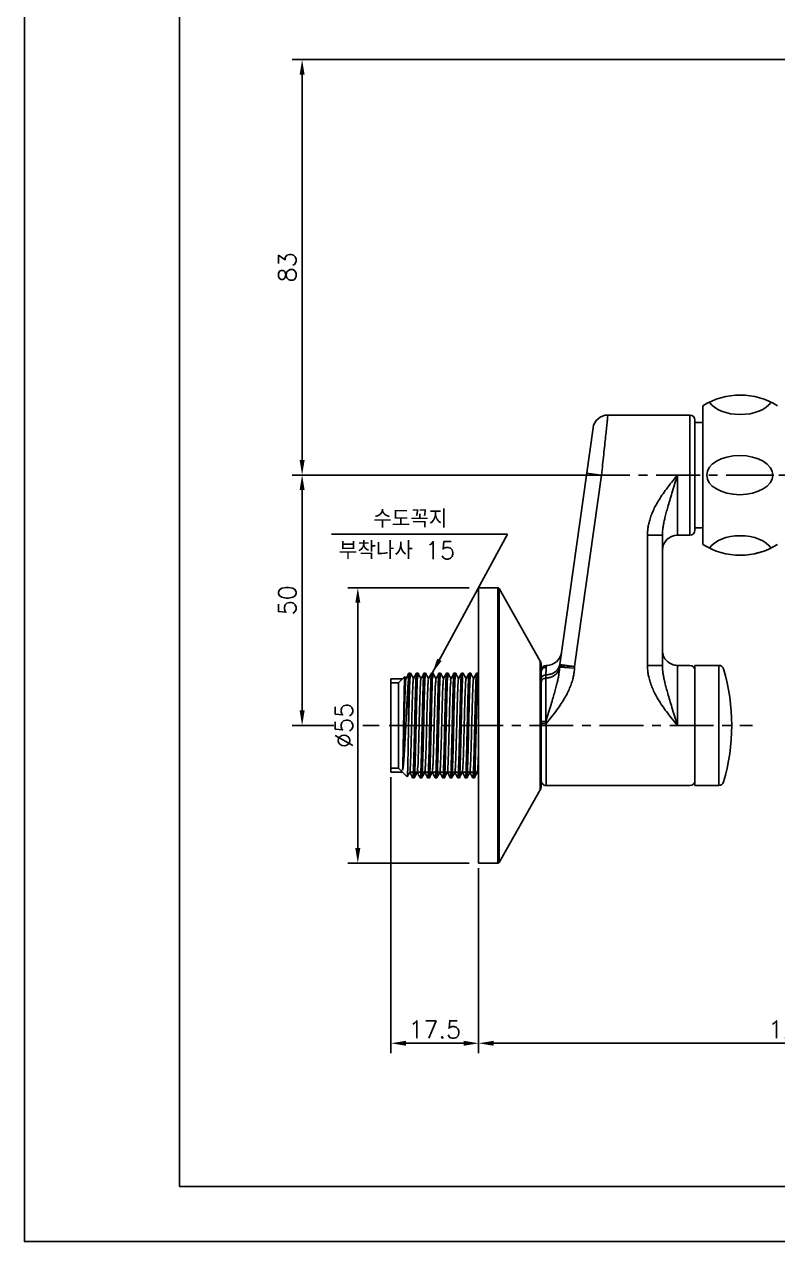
# Model space of a CAD drawing. Extents: x 12910 to 13504, y 636 to 1056.
# Drawn here: x 12910 to 13060.4, y 635.7 to 878.8 of the extents above; entities that cross this region are included whole.
import ezdxf

# ---------------------------------------------------------------- set-up
doc = ezdxf.new("R2010")
doc.units = 0
doc.header["$LTSCALE"] = 7
doc.header["$MEASUREMENT"] = 0
doc.linetypes.add('CENTER', pattern=[2, 1.25, -0.25, 0.25, -0.25])
doc.layers.get('0').update_dxf_attribs({"color": 2, "linetype": 'CONTINUOUS'})
doc.layers.add('CL', color=1, linetype='CENTER')
doc.layers.add('D', color=2, linetype='CONTINUOUS')
doc.styles.add('GHS', font='ROMANS', dxfattribs={"bigfont": 'GHS'})
doc.dimstyles.new('STANDARD$7', dxfattribs={"dimtxt": 3.5, "dimasz": 3, "dimexe": 1, "dimexo": 0.0625, "dimgap": 1, "dimtad": 1, "dimdec": 4, "dimzin": 0, "dimdsep": 46, "dimtxsty": 'GHS', "dimcen": 1, "dimclrt": 2, "dimadec": 0, "dimazin": 0, "dimtfac": 1, "dimtdec": 4, "dimtofl": 0, "dimtmove": 0, "dimatfit": 3, "dimfxl": 0, "dimtolj": 1, "dimtzin": 0, "dimarcsym": 0})

msp = doc.modelspace()

# ---------------------------------------------------------------- linework, layer by layer
at = {"color": 4}
for p, q in [((12941.04481433604, 646.7180274684324), (12941.04481433604, 1021.718027468432)), ((13490.04481433604, 646.7180274684324), (12941.04481433604, 646.7180274684324))]:
    msp.add_line(p, q, dxfattribs=at)
at = {"color": 7, "linetype": 'Continuous'}
for p, q in [((13045.50688500702, 788.8152214090729), (13045.50688500702, 802.6595653747729)), ((13045.50689342983, 799.3152282164729), (13045.50689342982, 802.6595746628229)), ((13042.93489342982, 800.8152214091228), (13026.54275341453, 800.8152214091228)), ((13042.93489342982, 776.8152214091228), (13042.93489342982, 800.8152214091228)), ((13023.57194942502, 798.2327406271229), (13016.93704748843, 751.0229602761228)), ((13045.50688500702, 799.3152282164729), (13043.93488427462, 799.3152282164729)), ((13043.93489342982, 799.8152214091228), (13043.93489342982, 777.8152214091228)), ((13045.50689342982, 799.3152214091228), (13043.93489342982, 799.3152214091228)), ((13025.27788613093, 788.8152214091228), (13019.90803906372, 750.6067741737229)), ((13022.30708192472, 789.2327407120229), (13025.27788613093, 788.8152214091228)), ((13040.43489342982, 776.8152214091228), (13040.43489342982, 788.8152214091228)), ((13045.50689342982, 774.9708681553229), (13045.50689342983, 788.8152214090728)), ((13045.50688500702, 778.3152153991731), (13043.93488427462, 778.315215399173)), ((13045.50689342982, 778.3152214091228), (13043.93489342982, 778.3152214091228)), ((13045.50688500702, 774.9708654235728), (13045.50688500702, 778.315215399173)), ((13034.43489342982, 750.8152214091228), (13034.43489342982, 776.8152214091228)), ((13037.43489342982, 776.8152214091228), (13034.43489342982, 776.8152214091228)), ((13037.43489342982, 750.815221476023), (13037.43489342982, 776.8152213238229)), ((13042.93489342982, 776.8152214091228), (13040.43489342982, 776.8152214091228)), ((13000.73489342982, 766.3152214091228), (13000.73489342982, 711.3152214091228)), ((13004.56004794322, 766.3152214091228), (13000.73489342982, 766.3152214091228)), ((13004.56004794322, 711.3152214091228), (13004.56004794322, 766.3152214091228)), ((13004.82107424432, 711.4673523112228), (13004.82107424432, 766.1630905070228)), ((13013.04002493542, 751.6545668987228), (13004.82107424432, 766.1630905070228)), ((13013.04002493542, 751.6545668987228), (13013.04002493542, 725.9758759195229)), ((13013.23489342982, 750.915221409123), (13013.23489342982, 726.7152214091229)), ((13014.23489338253, 750.815221408923), (13014.23489377702, 750.4446855498229)), ((13014.23489342982, 750.8152214091228), (13014.29998272702, 750.8152214091228)), ((13016.89970742272, 750.4318166643229), (13019.89156595462, 750.258192387023)), ((13016.90968564953, 750.710320255623), (13019.90785185052, 750.605442082323)), ((13016.93704764432, 751.0229613851229), (13019.90785185052, 750.605442082323)), ((13037.43489342982, 750.8152214091228), (13034.43489342982, 750.8152214091228)), ((13042.93489342982, 750.8152214091228), (13040.43489342982, 750.8152214091228)), ((13040.43489342982, 738.8152214091228), (13040.43489342982, 750.8152214091228)), ((13048.69389924082, 750.8152214091228), (13043.93489342982, 750.8152214091228)), ((13043.93489342982, 750.8152214091228), (13043.93489342982, 726.8152214091228)), ((13048.69389924082, 726.8152214091228), (13048.69389924082, 750.8152214091228)), ((12983.23489266683, 729.4997214091229), (12983.23489266683, 748.130721409123)), ((13014.15313285062, 748.2552918000229), (13014.15314428512, 739.616452222723)), ((13013.23489342982, 739.215986556123), (13014.23491343152, 739.216011024723)), ((13014.23491343162, 739.2160120231229), (13014.23489342982, 726.8152214091228)), ((13013.04002493542, 725.9758759195229), (13004.82107424432, 711.4673523112228)), ((13042.93489342982, 726.8152214091228), (13014.23489342982, 726.8152214091228)), ((13048.69389924082, 726.8152214091228), (13043.93489342982, 726.8152214091228)), ((13004.56004794322, 711.3152214091228), (13000.73489342982, 711.3152214091228))]:
    msp.add_line(p, q, dxfattribs=at)
at = {"color": 2, "linetype": 'Continuous'}
msp.add_line((13055.72728779372, 773.0921436349729), (13057.48454477842, 773.5629993478728), dxfattribs=at)
at = {"linetype": 'Continuous'}
for p, q in [((12987.12999451702, 749.2927214091228), (12986.83979234252, 749.2927214091228)), ((12988.62999451702, 749.2927214091228), (12988.33979234252, 749.2927214091228)), ((12990.12999451702, 749.2927214091228), (12989.83979234252, 749.2927214091228)), ((12991.62999451702, 749.2927214091228), (12991.33979234252, 749.2927214091228)), ((12993.12999451702, 749.2927214091228), (12992.83979234252, 749.2927214091228)), ((12994.62999451702, 749.2927214091228), (12994.33979234252, 749.2927214091228)), ((12996.12999451702, 749.2927214091228), (12995.83979234252, 749.2927214091228)), ((12997.62999451702, 749.2927214091228), (12997.33979234252, 749.2927214091228)), ((12997.64043716622, 749.2826993485228), (12997.62999451702, 749.2927214091228)), ((12998.82934969283, 749.2826993476228), (12998.83979234252, 749.2927214091228)), ((12999.12999451702, 749.2927214091228), (12998.83979234252, 749.2927214091228)), ((13000.62999451702, 749.2927214091228), (13000.33979234252, 749.2927214091228)), ((12983.23489342982, 748.130721409123), (12985.55039342982, 748.130721409123)), ((12983.23489342982, 747.3152214091228), (12984.73489342982, 747.3152214091228)), ((12984.73489342982, 747.3152214091228), (12986.00055444022, 748.5808824196229)), ((12984.73489342982, 747.3152214091228), (12984.73489342982, 730.3152214091228)), ((12986.71239342982, 747.835903562323), (12986.71239342982, 736.9554498030229)), ((12983.23489342982, 730.3152214091228), (12984.73489342982, 730.3152214091228)), ((12983.23489342982, 729.4997214091229), (12985.55039342982, 729.4997214091229)), ((12984.73489342982, 730.3152214091228), (12986.49379148612, 728.5563233528228)), ((12986.99076389962, 729.4997214091229), (13000.73489342982, 729.4997214091229)), ((12986.50080045502, 728.559542410223), (12986.49379148612, 728.5563233528228)), ((12987.87999451702, 728.3377214091229), (12987.58979234252, 728.3377214091229)), ((12989.07934969283, 728.3477434705228), (12989.08975427922, 728.3377215423229)), ((12989.37999451702, 728.3377214091229), (12989.08979234252, 728.3377214091229)), ((12990.87999451702, 728.3377214091229), (12990.58979234252, 728.3377214091229)), ((12992.37999451702, 728.3377214091229), (12992.08979234252, 728.3377214091229)), ((12992.39043716622, 728.3477434697229), (12992.37999606232, 728.337721409323)), ((12993.57934969283, 728.3477434705228), (12993.58979388782, 728.337721409323)), ((12993.87999451702, 728.3377214091229), (12993.58979234252, 728.3377214091229)), ((12995.37999451702, 728.3377214091229), (12995.08979234252, 728.3377214091229)), ((12996.87999451702, 728.3377214091229), (12996.58979234252, 728.3377214091229)), ((12998.37999451702, 728.3377214091229), (12998.08979234252, 728.3377214091229)), ((12999.87999451702, 728.3377214091229), (12999.58979234252, 728.3377214091229))]:
    msp.add_line(p, q, dxfattribs=at)
at = {"color": 40, "linetype": 'Continuous'}
msp.add_line((13016.93704748843, 751.0229602761228), (13016.90785169462, 750.8152214091228), dxfattribs=at)
msp.add_lwpolyline([(13504.04481433606, 1055.718027468449), (12910.04481433604, 1055.718027468449), (12910.04481433604, 635.7180274684324), (13504.04481433606, 635.7180274684324)], close=True)
at = {"color": 7, "linetype": 'Continuous'}
for centre, radius, start, end in [((13052.97088791052, 790.8152214090728), 14, 57.78194799181158, 122.218052008188), ((13052.97089342982, 790.8152214091228), 14, 57.78194799181158, 122.218052008188), ((13026.54275363103, 797.815221322523), 3, 90.00000018160408, 172.0000000000027), ((13042.93489342982, 799.8152214091228), 1, 7.016477563892661e-15, 90), ((13040.43489342982, 773.8152214091228), 3, 90, 180), ((13042.93489342982, 777.8152214091228), 1, 270, 7.016477563892661e-15), ((13052.97088791052, 786.8152214090728), 14, 237.7819479918116, 302.218052008188), ((13004.56004794322, 766.0152214091229), 0.3, 29.53117103180944, 90), ((13040.43489342982, 753.8152214091228), 3, 179.9999999999992, 270), ((13011.73489342982, 750.915221409123), 1.5, 7.016477563892661e-15, 29.53117103350694), ((13014.29999146972, 753.8152213277231), 2.9999999837, 270.0000000004169, 351.9699359870017), ((13014.23489342982, 749.8152214091228), 1, 90, 180), ((13019.90785169462, 750.6054409733229), 3, 172.0000000000027, 177.9964934452007), ((13042.93489342982, 749.8152214091228), 1, 5.999734904898882, 90), ((13048.69389924082, 749.8152214091228), 1, 16.38266985409605, 90), ((13011.27732537312, 738.8152214091228), 40, 343.6173301459032, 16.38266985409605), ((13014.23489342982, 727.8152214091228), 1, 179.9999999999992, 270), ((13042.93489342982, 727.8152214091228), 1, 270, 354.0002650951002), ((13048.69389924082, 727.8152214091228), 1, 270, 343.6173301459032), ((13011.73489342982, 726.7152214091229), 1.5, 330.4688289664923, 7.016477563892661e-15), ((13004.56004794322, 711.615221409123), 0.3, 270, 330.468828969888)]:
    msp.add_arc(centre, radius, start, end, dxfattribs=at)
for points in [[(13025.27788613093, 788.8152214091228), (13025.49826675192, 790.905984252523), (13025.71171919772, 792.9311058793228), (13025.91184629332, 794.829711074123), (13026.09244500892, 796.5430863892229), (13026.24809731102, 798.019777385623), (13026.37416381962, 799.215787298823), (13026.46691596962, 800.0957384479229), (13026.52365700513, 800.634048216923), (13026.54275362142, 800.8152214091228)], [(13034.43489342982, 776.8152214091228), (13034.46720017952, 777.602182716123), (13034.57139598003, 778.4497652849229), (13034.75957461422, 779.361071752423), (13035.04452913172, 780.336454271323), (13035.43826229342, 781.373278980223), (13035.94948736982, 782.4648255875229), (13036.58186590572, 783.6024449266229), (13037.34038410033, 784.7889244095229), (13038.23460824212, 786.040573369723), (13039.26809814662, 787.3747649755228), (13040.43489153782, 788.8152214091228)], [(13037.43489342982, 776.8152214091228), (13037.45109218113, 777.3604916639229), (13037.50324014772, 777.970170431923), (13037.59738865372, 778.6569318512229), (13037.73993002172, 779.4340365493231), (13037.93685504913, 780.316056418123), (13038.19248323942, 781.3171561813228), (13038.50864979062, 782.4508185817231), (13038.88785655732, 783.740135242323), (13039.33484846492, 785.2187734579229), (13039.85148117782, 786.9097344574229), (13040.43489342982, 788.815219201523)], [(13013.23489342982, 749.475563027223), (13013.24042099312, 749.5768499709229)], [(13013.24042099312, 749.5768499709229), (13013.28383394263, 749.7750309119228), (13013.42587130172, 750.045194677823), (13013.64710295962, 750.2595992962229), (13013.92587344392, 750.3972560577229), (13014.23489342982, 750.444689078623)], [(13013.24291657143, 748.1758673760228), (13013.30471325782, 748.380363133123), (13013.50442568752, 748.647073159123), (13013.80614239383, 748.8332512885229), (13014.16773092842, 748.9128993666229)], [(13016.89970826802, 750.4318149042228), (13016.76523803752, 749.887046260423), (13016.47253056092, 749.382077349323), (13016.03779480412, 748.944857414823), (13015.48510554362, 748.5995984094229), (13014.84507006633, 748.365420371123), (13014.15313285062, 748.2552917550229)], [(13014.16773092842, 748.9128993666229), (13014.15981094882, 748.6999818669228), (13014.15485013663, 748.4807360817231), (13014.15313279553, 748.2552896798229)], [(13016.89970826802, 750.4318149042228), (13016.85793361022, 749.836824236023), (13016.77715995172, 749.1800061886229), (13016.65198138292, 748.444817066523), (13016.47633056072, 747.6141479190228), (13016.24437039082, 746.6695770736228), (13015.95257837092, 745.595651345423), (13015.60184368852, 744.3843349712229), (13015.18732251392, 743.002415135423), (13014.70327789852, 741.413956557823), (13014.15313612982, 739.6165076765228)], [(13016.84805328672, 750.6454824859229), (13016.77791365682, 750.463212512223), (13016.46941602362, 749.955379787323), (13016.02794334503, 749.5264394006231), (13015.47694778773, 749.199177766623), (13014.84569965623, 748.9909798619228), (13014.16773131812, 748.9129056721231)], [(13014.23489412463, 750.444671898023), (13014.20749072092, 749.8199278745228), (13014.16773274213, 748.912890594323)], [(13014.27089215542, 750.6495893186229), (13014.28361891122, 750.722028743523), (13014.29999146572, 750.8152213825229), (13014.28357949902, 750.721806146423), (13014.23489377702, 750.4446855498229)], [(13019.89156595462, 750.258192387023), (13019.80650664612, 749.4105936483229), (13019.64104522822, 748.513202236923), (13019.38394030732, 747.558871994823), (13019.02255321863, 746.5440164491229), (13018.54485234212, 745.4686872488228), (13017.94386238782, 744.339774955123), (13017.22172864223, 743.169937096123), (13016.36717012652, 741.940458774523), (13015.36906594422, 740.627473852323), (13014.23491343162, 739.2160120231229)], [(13014.27089215542, 750.6495893186229), (13014.28361891122, 750.722028743523), (13014.29999146572, 750.8152213825229), (13014.28357949902, 750.721806146423)], [(13014.29999146872, 750.8152213999228), (13014.28357949902, 750.721806146423)], [(13016.90121456422, 750.8324230126229), (13016.84805328672, 750.6454824859229)], [(13016.90968412732, 750.7103203087229), (13016.90464313613, 750.5693217251228), (13016.89970909163, 750.4318165674231)], [(13016.93704805532, 751.022960196523), (13016.90121456422, 750.8324230126229)], [(13019.90803906372, 750.6067741737229), (13019.90049700472, 750.4272955017229), (13019.89156595462, 750.258192387023)], [(13040.43489151012, 738.8152214091228), (13039.26656610503, 740.257599669023), (13038.23166180102, 741.5938118477229), (13037.33682506302, 742.8467656055229), (13036.57844815352, 744.0337116974229), (13035.94658699402, 745.171281174923), (13035.43601547882, 746.262469590723), (13035.04296726882, 747.2986501502228), (13034.75865201852, 748.273086466123), (13034.57097842212, 749.1832274269229), (13034.46709708383, 750.029530508323), (13034.43489342982, 750.8152214091228)], [(13040.43489342982, 738.815223648623), (13039.85071007653, 740.7232245122229), (13039.33337441442, 742.416506635323), (13038.88607824832, 743.8962512889229), (13038.50694050933, 745.1855669332231), (13038.19103127202, 746.3186993392228), (13037.93572820912, 747.3190766079229), (13037.73914393562, 748.2002594274229), (13037.59692226033, 748.9764141776229), (13037.50302757402, 749.6621789247229), (13037.45103871732, 750.2708776408231), (13037.43489342982, 750.8152214091228)], [(13013.23489342982, 748.070365021423), (13013.24291657143, 748.1758673760228)], [(13013.23489342982, 747.471908784923), (13013.30337663252, 747.7577809661229), (13013.35546567192, 747.8462568158229)], [(13013.35546567192, 747.8462568158229), (13013.49944721832, 748.0044990067229), (13013.79625005463, 748.1782696264229), (13014.15313285062, 748.2552918000229)], [(13013.23489342962, 739.5499210577229), (13013.30337000582, 739.5742022490228), (13013.49943939493, 739.5951573925229), (13013.79624906232, 739.6099145827229), (13014.15314428512, 739.616452222723)], [(13014.15314745323, 739.6164496461229), (13014.19400136443, 739.416618885123), (13014.23493843162, 739.2160110235229)]]:
    msp.add_spline(points, degree=3, dxfattribs=at)
at = {"linetype": 'Continuous'}
for points in [[(12986.22315016343, 748.1194534891229), (12986.38621635462, 748.432334106923), (12986.63610382562, 748.9118455741229), (12986.82934969363, 749.2826993472229)], [(12986.71239342982, 747.835903562323), (12986.75407713402, 748.6246080355229), (12986.79586839722, 749.1158807608231), (12986.82773209132, 749.283492326623)], [(12986.71239342982, 736.9554498030229), (12986.75638109953, 738.8760754701229), (12986.80041642142, 740.796694638623), (12986.84445187582, 742.650093405523), (12986.88848709502, 744.3733762194229), (12986.93252282722, 745.908103918423), (12986.97655858222, 747.2021861832229), (12987.02059761662, 748.2117804061229), (12987.06463714762, 748.9025280934229), (12987.10867376023, 749.2509651632229), (12987.12601517442, 749.2505484073229)], [(12986.82773209132, 749.283492326623), (12986.83764897072, 749.2922991325229), (12986.83911526662, 749.291635509423)], [(12987.12601517442, 749.2505484073229), (12987.13507301432, 749.2493908805229)], [(12987.14043716532, 749.282699348023), (12987.15424478763, 749.2562005874229)], [(12987.15424478763, 749.2562005874229), (12987.32748054383, 748.9237482144231), (12987.57736672322, 748.444237981123), (12987.65800413452, 748.2895127900229)], [(12987.72315016343, 748.1194534891229), (12987.88621635482, 748.4323341072229), (12988.13610382582, 748.9118455744228), (12988.32934969363, 749.2826993472229)], [(12987.96479234252, 738.8152214091228), (12988.00872409623, 740.7324368177228), (12988.05268913013, 742.586273994923), (12988.09659368313, 744.3103170640229), (12988.14062883373, 745.853276554323), (12988.18466847603, 747.157575744423), (12988.22951267522, 748.1945774626229), (12988.27444181103, 748.902609224323), (12988.31868430922, 749.2517936953229), (12988.32795071823, 749.251757546723)], [(12988.62753456593, 749.250784444323), (12988.60855024892, 749.250480299623), (12988.56451627783, 748.901092603923), (12988.52070140742, 748.213794595323), (12988.47668263642, 747.205448306323), (12988.43285647872, 745.918874711623), (12988.38893093173, 744.3898789504228), (12988.34418374862, 742.639139953123), (12988.29927343732, 740.7474139937231), (12988.25499451702, 738.8152214091228)], [(12988.32795071823, 749.251757546723), (12988.33546984882, 749.251191391023)], [(12988.63637808612, 749.249975229423), (12988.62753456593, 749.250784444323)], [(12988.64043716532, 749.282699348023), (12988.65424478803, 749.256200586623)], [(12988.65424478803, 749.256200586623), (12988.82748054483, 748.923748212623), (12989.07736672422, 748.4442379793229), (12989.15800413522, 748.2895127886229)], [(12989.22315016343, 748.1194534891229), (12989.38621635572, 748.432334108923), (12989.63610382672, 748.9118455761229), (12989.82934969372, 749.2826993472229)], [(12989.46479234252, 738.8152214091228), (12989.50907126282, 740.7474139937231), (12989.55398157412, 742.639139953123), (12989.59872875722, 744.3898789504228), (12989.64265430422, 745.918874711623), (12989.68648046192, 747.205448306323), (12989.73049923292, 748.213794595323), (12989.77431410332, 748.901092603923), (12989.81834807442, 749.250480299623), (12989.82939174922, 749.2510168246229)], [(12990.13017531012, 749.2500619259229), (12990.10795669862, 749.2481112605228), (12990.06348161162, 748.888698817223), (12990.01903107442, 748.1811642204229), (12989.97511226342, 747.163986973223), (12989.93124375352, 745.8666852344229), (12989.88712057442, 744.322445879523), (12989.84312643302, 742.5958999244228), (12989.79903898762, 740.7373000018229), (12989.75499451702, 738.8152214091228)], [(12989.82939174922, 749.2510168246229), (12989.83733239143, 749.250784444323)], [(12990.13857544793, 749.249843846223), (12990.13017531012, 749.2500619259229)], [(12990.14043716532, 749.282699348023), (12990.15424478892, 749.256200585023)], [(12990.15424478892, 749.256200585023), (12990.32748054672, 748.9237482089229), (12990.57736672613, 748.4442379756229), (12990.65800413673, 748.2895127858228)], [(12990.72315016343, 748.1194534891229), (12990.88621635763, 748.4323341126228), (12991.13610382862, 748.911845579823), (12991.32934969372, 749.2826993472229)], [(12990.96479234252, 738.8152214091228), (12991.00883681312, 740.7373000018229), (12991.05292425852, 742.5958999244228), (12991.09691839992, 744.322445879523), (12991.14104157903, 745.8666852344229), (12991.18491008892, 747.163986973223), (12991.22882889982, 748.1811642204229), (12991.27327943702, 748.888698817223), (12991.31775452413, 749.2481112605228), (12991.33150712662, 749.2497683871229)], [(12991.63204679022, 749.2507188013228), (12991.60775187722, 749.247278788723), (12991.56397736272, 748.8946608155229), (12991.51959624242, 748.192256321923), (12991.47507155362, 747.162907330523), (12991.43111146882, 745.8623900500229), (12991.38692425612, 744.315114218123), (12991.34262376133, 742.575316580323), (12991.29879125702, 740.7266110679229), (12991.25499451702, 738.8152214091228)], [(12991.33150712662, 749.2497683871229), (12991.33997313553, 749.2500619259229)], [(12991.64007526452, 749.2508738271231), (12991.63204679022, 749.2507188013228)], [(12991.64043716532, 749.282699348023), (12991.65424478892, 749.256200585023)], [(12991.65424478892, 749.256200585023), (12991.82748054672, 748.9237482089229), (12992.07736672613, 748.4442379756229), (12992.15800413673, 748.2895127858228)], [(12992.22315016343, 748.1194534891229), (12992.38621635772, 748.4323341128229), (12992.63610382872, 748.911845580023), (12992.82934969363, 749.2826993472229)], [(12992.46479234252, 738.8152214091228), (12992.50858908252, 740.7266110679229), (12992.55242158682, 742.575316580323), (12992.59672208163, 744.315114218123), (12992.64090929422, 745.8623900500229), (12992.68486937903, 747.162907330523), (12992.72939406792, 748.192256321923), (12992.77377518823, 748.8946608155229), (12992.81754970272, 749.247278788723), (12992.83306594903, 749.2500044456228)], [(12993.13379771442, 749.2510460627229), (12993.10744219112, 749.2460055247229), (12993.06338272033, 748.8875043343228), (12993.01954657863, 748.1912837152229), (12992.97549957333, 747.1742464436229), (12992.93164804112, 745.8797987217229), (12992.88790734743, 744.3517911210229), (12992.84371736202, 742.6200757809229), (12992.79915801892, 740.7424351582229), (12992.75499451702, 738.8152214091228)], [(12992.83306594903, 749.2500044456228), (12992.84184461562, 749.2507188013228)], [(12993.14143695522, 749.2515215057228), (12993.13379771442, 749.2510460627229)], [(12993.14043716532, 749.282699348023), (12993.15424478772, 749.2562005873228)], [(12993.15424478772, 749.2562005873228), (12993.32748054403, 748.923748214123), (12993.57736672342, 748.4442379808229), (12993.65800413462, 748.289512789823)], [(12993.72315016343, 748.1194534891229), (12993.88621635502, 748.4323341076229), (12994.13610382602, 748.911845574723), (12994.32934969372, 749.2826993472229)], [(12993.96479234252, 738.8152214091228), (12994.00895584443, 740.7424351582229), (12994.05351518752, 742.6200757809229), (12994.09770517292, 744.3517911210229), (12994.14144586662, 745.8797987217229), (12994.18529739882, 747.1742464436229), (12994.22934440412, 748.1912837152229), (12994.27318054582, 748.8875043343228), (12994.31724001662, 749.2460055247229), (12994.33453513112, 749.2499144916228)], [(12994.63421933312, 749.251051142623), (12994.60735034932, 749.2456245453229), (12994.56284221402, 748.8809451611228), (12994.51813511192, 748.163472340123), (12994.47400163592, 747.134445746623), (12994.43039707492, 745.839156860623), (12994.38648358112, 744.298643324423), (12994.34270470952, 742.5786323653228), (12994.29882677092, 740.728143528723), (12994.25499451702, 738.8152214091228)], [(12994.33453513112, 749.2499144916228), (12994.34359553992, 749.2510460627229)], [(12994.64173305972, 749.2515898358229), (12994.63421933312, 749.251051142623)], [(12994.64043716532, 749.282699348023), (12994.65424478743, 749.256200587723)], [(12994.65424478743, 749.256200587723), (12994.82748054352, 748.9237482151229), (12995.07736672292, 748.4442379818229), (12995.15800413422, 748.2895127906229)], [(12995.22315016343, 748.1194534891229), (12995.38621635453, 748.4323341066229), (12995.63610382553, 748.911845573823), (12995.82934969372, 749.2826993472229)], [(12995.46479234252, 738.8152214091228), (12995.50862459642, 740.728143528723), (12995.55250253502, 742.5786323653228), (12995.59628140662, 744.298643324423), (12995.64019490042, 745.839156860623), (12995.68379946142, 747.134445746623), (12995.72793293742, 748.163472340123), (12995.77264003952, 748.8809451611228), (12995.81714817472, 749.2456245453229), (12995.83487443342, 749.2498212319229)], [(12996.12564389843, 749.2509233694229), (12996.10881324972, 749.251509392823), (12996.06482550092, 748.9047598839229), (12996.02084102682, 748.2165012805231), (12995.97651126432, 747.2009413160229), (12995.93250565232, 745.9075491093229), (12995.88806266632, 744.3575771436228), (12995.84324840862, 742.600892046923), (12995.79883408283, 740.7284590382228), (12995.75499451702, 738.8152214091228)], [(12995.83487443342, 749.2498212319229), (12995.84401715862, 749.251051142623)], [(12996.13477276432, 749.249665301423), (12996.12564389843, 749.2509233694229)], [(12996.14043716532, 749.282699348023), (12996.15424478732, 749.2562005880229)], [(12996.15424478732, 749.2562005880229), (12996.32748054322, 748.923748215723), (12996.57736672262, 748.4442379824229), (12996.65800413403, 748.2895127910228)], [(12996.72315016343, 748.1194534891229), (12996.88621635413, 748.432334105923), (12997.13610382513, 748.911845573123), (12997.32934969363, 749.2826993472229)], [(12996.96479234252, 738.8152214091228), (12997.00863190833, 740.7284590382228), (12997.05304623412, 742.600892046923), (12997.09786049172, 744.3575771436228), (12997.14230347783, 745.9075491093229), (12997.18630908972, 747.2009413160229), (12997.23063885232, 748.2165012805231), (12997.27462332642, 748.9047598839229), (12997.31861107512, 749.251509392823), (12997.32795408652, 749.2514833894229)], [(12997.58566516613, 749.2229982134229), (12997.58840235862, 749.1341119723229), (12997.54668361703, 748.6611875379231), (12997.50515047663, 747.8924230229229), (12997.46340439662, 746.843611072223), (12997.42190329053, 745.558164804223), (12997.38035372562, 744.067618333323), (12997.33873515672, 742.4155300711229), (12997.29673880042, 740.6379747881228), (12997.25499451702, 738.8152214091228)], [(12997.32795408652, 749.2514833894229), (12997.33544172382, 749.2509233694229)], [(12997.62999451702, 749.2927214091228), (12997.58566516613, 749.2229982134229)], [(12997.64043716532, 749.282699348023), (12997.65424478783, 749.256200587123)], [(12997.65424478783, 749.256200587123), (12997.82748054423, 748.923748213723), (12998.07736672362, 748.4442379804229), (12998.15800413482, 748.2895127895231)], [(12998.22315016343, 748.1194534891229), (12998.38621635502, 748.4323341076229), (12998.63610382602, 748.911845574823), (12998.82934969372, 749.2826993472229)], [(12998.46479234252, 738.8152214091228), (12998.50653662592, 740.6379747881228), (12998.54853298222, 742.4155300711229), (12998.59015155112, 744.067618333323), (12998.63170111602, 745.558164804223), (12998.67320222212, 746.843611072223), (12998.71494830213, 747.8924230229229), (12998.75648144252, 748.6611875379231), (12998.79820018412, 749.1341119723229), (12998.82671599632, 749.290788326023)], [(12999.13463488882, 749.2510106566228), (12999.10722692012, 749.2451101037229), (12999.06310140583, 748.8840969560229), (12999.01919063202, 748.1843010514231), (12998.97506964902, 747.1628568155229), (12998.93116839123, 745.8642385443229), (12998.88706306893, 744.3202986788228), (12998.84308837632, 742.5943421706229), (12998.79901984813, 740.736474255023), (12998.75499451702, 738.8152214091228)], [(12999.14205339952, 749.2516193910228), (12999.13463488882, 749.2510106566228)], [(12999.14043716532, 749.282699348023), (12999.15424478823, 749.2562005862228)], [(12999.15424478823, 749.2562005862228), (12999.32748054532, 748.9237482117228), (12999.57736672462, 748.444237978423), (12999.65800413562, 748.2895127879228)], [(12999.72315016343, 748.1194534891229), (12999.88621635612, 748.4323341098229), (13000.13610382712, 748.9118455770231), (13000.32934969363, 749.2826993472229)], [(12999.96479234252, 738.8152214091228), (13000.00881767362, 740.736474255023), (13000.05288620182, 742.5943421706229), (13000.09686089442, 744.3202986788228), (13000.14096621672, 745.8642385443229), (13000.18486747453, 747.1628568155229), (13000.22898845752, 748.1843010514231), (13000.27289923132, 748.8840969560229), (13000.31702474562, 749.2451101037229), (13000.33526688933, 749.249678808523)], [(13000.62649833822, 749.250865518123), (13000.60869976053, 749.2510668756229), (13000.56467332362, 748.9029572281229), (13000.52086923132, 748.217047667323), (13000.47703109512, 747.2145992349228), (13000.43328938102, 745.932828792023), (13000.38888953392, 744.388340512023), (13000.34387125093, 742.6263678022228), (13000.29899163652, 740.735257084923), (13000.25499451702, 738.8152214091228)], [(13000.33526688933, 749.249678808523), (13000.34443271432, 749.2510106566228)], [(13000.63554098262, 749.249817188123), (13000.62649833822, 749.250865518123)], [(13000.64043716532, 749.282699348023), (13000.65424478882, 749.256200585023)], [(13000.65424478882, 749.256200585023), (13000.73489335212, 749.1014273110229)], [(12986.00055444022, 748.5808824196229), (12985.97266813242, 748.3997963552229), (12985.94466642182, 747.9162793000228), (12985.91685381062, 747.153586117423), (12985.88894615972, 746.131005125023), (12985.86098396752, 744.881690287823), (12985.83243234052, 743.416275023123), (12985.80364340032, 741.794364103223), (12985.77510452683, 740.0976342353229), (12985.74708430183, 738.400238830523), (12985.71902010943, 736.723384362823), (12985.69099894513, 735.1252928022229), (12985.66289895972, 733.6496710818228), (12985.63480527823, 732.3477164829228), (12985.60676275112, 731.2613147860229), (12985.57868263563, 730.420209575323), (12985.55039342982, 729.848146909223)], [(12985.55039342982, 729.848146909223), (12985.59589342982, 730.4886416224228), (12985.64139342982, 731.4306809893228), (12985.68689342982, 732.640149329523), (12985.73239342982, 734.073246100623), (12985.77789342982, 735.6780721218229), (12985.82339342982, 737.396509087723), (12985.86889342982, 739.1663243057228), (12985.91439342972, 740.9234244349229), (12985.95989342972, 742.604176607623), (12986.00539342972, 744.147712875023), (12986.05089342972, 745.498134522323), (12986.09639342972, 746.606536424023), (12986.14189342972, 747.432778129323), (12986.18739342972, 747.9469375363228), (12986.22177319732, 748.120121527523)], [(12985.55039342982, 729.848146909223), (12985.64093428592, 730.3710825774228), (12985.73055018472, 731.1771012067229), (12985.82003472502, 732.2471559504229), (12985.90953324022, 733.5522717087229), (12985.99892006842, 735.0518200394229), (12986.08786962162, 736.6934120156229), (12986.17691004442, 738.435207747023), (12986.26552628602, 740.212252584723), (12986.35583190212, 742.0093659798229), (12986.44670718242, 743.7431325218229), (12986.53667093772, 745.326935554323), (12986.62464732932, 746.6953430801229), (12986.71239342982, 747.835903562323)], [(12986.00791639822, 748.577502146823), (12986.07736672312, 748.4442379814229), (12986.15800413432, 748.289512790323)], [(12986.15800413432, 748.289512790323), (12986.23489331423, 748.141985094223)], [(12986.99878585392, 729.537793123023), (12987.00639342972, 729.5374731305228), (12987.05189342972, 729.864181993423), (12987.09739342972, 730.5150501330229), (12987.14289342972, 731.466506549923), (12987.18839342972, 732.684094527923), (12987.23389342972, 734.123719474223), (12987.27939342972, 735.733245792223), (12987.32489342972, 737.454384956523), (12987.37039342972, 739.224806415323), (12987.41589342972, 740.9803948727229), (12987.46139342972, 742.6575722059229), (12987.50689342973, 744.195599927823), (12987.55239342973, 745.5387788139228), (12987.59789342973, 746.6384660334229), (12987.64339342973, 747.454836735023), (12987.68889342973, 747.9583262922229), (12987.72357436133, 748.1192521720229)], [(12987.65800413452, 748.2895127900229), (12987.73489331423, 748.141985094223)], [(12988.48587199292, 729.5402972449228), (12988.51012278762, 729.5516924662229), (12988.55599434722, 729.909822794423), (12988.60186590682, 730.5957320250229), (12988.64773746652, 731.5841740590229), (12988.69360902612, 732.8387675440229), (12988.73948058572, 734.3133349541229), (12988.78535214543, 735.9536022352229), (12988.83122370502, 737.6991964569229), (12988.87709526462, 739.485867945323), (12988.92296682432, 741.2478551052229), (12988.96883838393, 742.920304891423), (12989.01470994353, 744.441659840023), (12989.06058150322, 745.755923798923), (12989.10645306282, 746.8147229650231), (12989.15232462242, 747.579086367823), (12989.19819618212, 748.0208802640229), (12989.23487208472, 748.1122579821231)], [(12989.15800413522, 748.2895127886229), (12989.23489331423, 748.141985094223)], [(12989.98748899852, 729.5160189309229), (12990.02388425542, 729.6236902805229), (12990.06975581512, 730.0821007183229), (12990.11562737472, 730.8619490657229), (12990.16149893432, 731.9345316288229), (12990.20737049402, 733.260370114723), (12990.25324205362, 734.790664699523), (12990.29911361322, 736.469090192023), (12990.34498517293, 738.2338691818229), (12990.39085673253, 740.020045865723), (12990.43672829212, 741.761876860523), (12990.48259985182, 743.3952510045228), (12990.52847141142, 744.8600490814229), (12990.57434297103, 746.1023566147228), (12990.62021453072, 747.0764482844229), (12990.66608609032, 747.7464709288229), (12990.71195764992, 748.0877631827229), (12990.72530290092, 748.089468592223)], [(12990.65800413673, 748.2895127858228), (12990.73489331423, 748.141985094223)], [(12991.49104790462, 729.504144215723), (12991.49177416372, 729.503590356823), (12991.53764572332, 729.7262214368229), (12991.58351728302, 730.2833891909229), (12991.62938884262, 731.1545860774229), (12991.67526040222, 732.3077461582229), (12991.72113196193, 733.7004253427228), (12991.76700352153, 735.2813636175229), (12991.81287508112, 736.9923717608228), (12991.85874664082, 738.7704731004228), (12991.90461820042, 740.5502214804228), (12991.95048976003, 742.266110122823), (12991.99636131972, 743.854982719823), (12992.04223287932, 745.258358013223), (12992.08810443892, 746.4245823002229), (12992.13397599862, 747.310730639023), (12992.17984755822, 747.884186777223), (12992.22571911782, 748.1238436502231), (12992.22651436883, 748.1231564412228)], [(12992.15800413673, 748.2895127858228), (12992.23489331423, 748.141985094223)], [(12993.23489342982, 734.157471409123), (12993.28076498943, 735.783801655823), (12993.32663654903, 737.5217086530229), (12993.37250810872, 739.307225668523), (12993.41837966832, 741.0746335995229), (12993.46425122792, 742.758879880023), (12993.51012278762, 744.2979728550229), (12993.55599434722, 745.635263493223), (12993.60186590682, 746.7215304541228), (12993.64773746652, 747.516791766323), (12993.69360902612, 747.9917764346228), (12993.72963760023, 748.116165906923)], [(12993.65800413462, 748.289512789823), (12993.73489331423, 748.141985094223)], [(12994.48252539572, 729.520968869123), (12994.51929709952, 729.5962845086228), (12994.56516865912, 730.0214210856229), (12994.61104021872, 730.770228993123), (12994.65691177843, 731.815147035423), (12994.70278333803, 733.1177151609229), (12994.74865489762, 734.629990052523), (12994.79452645732, 736.2963097656229), (12994.84039801692, 738.0553424644229), (12994.88626957653, 739.8423438479228), (12994.93214113622, 741.591540178523), (12994.97801269582, 743.2385492002229), (12995.02388425542, 744.722749841223), (12995.06975581512, 745.9895134793228), (12995.11562737472, 746.9922146444228), (12995.16149893432, 747.6939471519229), (12995.20737049402, 748.068882499123), (12995.23898455303, 748.0953411756229)], [(12995.15800413422, 748.2895127906229), (12995.23489331423, 748.141985094223)], [(12995.99836650612, 729.5101436029229), (12996.03305856743, 729.688670739723), (12996.07893012703, 730.213108954523), (12996.12480168662, 731.0541630897228), (12996.17067324632, 732.1808766645229), (12996.21654480592, 733.5517789984228), (12996.26241636553, 735.116411613423), (12996.30828792522, 736.8171854465229), (12996.35415948482, 738.591500517123), (12996.40003104442, 740.374050029623), (12996.44590260412, 742.0992241055228), (12996.49177416372, 743.7035246703228), (12996.53764572332, 745.1279026120228), (12996.58351728302, 746.319931188423), (12996.62938884262, 747.235735685523), (12996.67526040222, 747.8416083034231), (12996.72041872192, 748.1157953405229)], [(12996.65800413403, 748.2895127910228), (12996.73489331423, 748.141985094223)], [(12997.50211619462, 729.520049368723), (12997.54682003532, 729.811374454323), (12997.59269159493, 730.4333721760229), (12997.63856315453, 731.3638786416229), (12997.68443471422, 732.5686449197228), (12997.73030627382, 734.0033274624229), (12997.77617783342, 735.615120248623), (12997.82204939312, 737.3446984020229), (12997.86792095272, 739.128401748123), (12997.91379251232, 740.900577939623), (12997.95966407202, 742.5959989060229), (12998.00553563162, 744.152261688623), (12998.05140719122, 745.512085290723), (12998.09727875093, 746.6254190065229), (12998.14315031053, 747.4512846250229), (12998.18902187012, 747.9592847055228), (12998.22005867393, 748.1284067265228)], [(12998.15800413482, 748.2895127895231), (12998.23489331423, 748.141985094223)], [(12998.97959914362, 729.529359686323), (12999.01470994353, 729.5722822833229), (12999.06058150312, 729.963988043123), (12999.10645306282, 730.681479057723), (12999.15232462242, 731.698346804923), (12999.19819618203, 732.9771636739229), (12999.24406774172, 734.4708605544229), (12999.28993930132, 736.124459298223), (12999.33581086092, 737.8770962872229), (12999.38168242062, 739.6642626258229), (12999.42755398022, 741.4201785050229), (12999.47342553982, 743.0802143440228), (12999.51929709952, 744.583269595923), (12999.56516865912, 745.874021661223), (12999.61104021872, 746.9049621337231), (12999.65691177843, 747.6381454311229), (12999.70278333803, 748.046585448923), (12999.73922142562, 748.105827984723)], [(12999.65800413562, 748.2895127879228), (12999.73489331423, 748.141985094223)], [(12986.71239342982, 736.9554498030229), (12986.68467058003, 735.1827525057229), (12986.65691079412, 733.5300560789228), (12986.62953424682, 732.069607616023), (12986.60252396242, 730.836106677823), (12986.57531138892, 729.8376429234229), (12986.54820928762, 729.115224635023), (12986.52098567342, 728.683042023323), (12986.49619425282, 728.5541005511229)], [(12987.59431404792, 728.379118215023), (12987.61084566832, 728.3784373834228), (12987.65483546072, 728.7241946774229), (12987.69860858353, 729.4074168321229), (12987.74258187082, 730.411283627323), (12987.78636208122, 731.6932544590229), (12987.83050589762, 733.227562633123), (12987.87546158852, 734.9855208312229), (12987.92049131532, 736.8820752465228), (12987.96479234252, 738.8152214091228)], [(12988.25499451702, 738.8152214091228), (12988.21050213722, 736.873821953023), (12988.16589860202, 734.9951161400229), (12988.12157660882, 733.2598448598228), (12988.07712272672, 731.7112510326228), (12988.03250237062, 730.403906824223), (12987.98697619732, 729.3722530668229), (12987.94132478522, 728.6815680445229), (12987.89839609072, 728.361034391123)], [(12989.10605521592, 728.3623823449229), (12989.15112261072, 728.6815680445229), (12989.19677402272, 729.3722530668229), (12989.24230019612, 730.403906824223), (12989.28692055213, 731.7112510326228), (12989.33137443432, 733.2598448598228), (12989.37569642753, 734.9951161400229), (12989.42029996273, 736.873821953023), (12989.46479234252, 738.8152214091228)], [(12989.75499451702, 738.8152214091228), (12989.71120686272, 736.9042238113229), (12989.66659940982, 735.0237724473229), (12989.62174660382, 733.2661719396228), (12989.57740310152, 731.7203006991228), (12989.53362808702, 730.4334583172229), (12989.48965838813, 729.4238514686228), (12989.44593054052, 728.7348104458229), (12989.40199681502, 728.382187970223), (12989.38798318092, 728.3803384678229)], [(12990.58927657012, 728.3799639293229), (12990.61179464042, 728.382187970223), (12990.65572836592, 728.7348104458229), (12990.69945621362, 729.4238514686228), (12990.74342591252, 730.4334583172229), (12990.78720092702, 731.7203006991228), (12990.83154442932, 733.2661719396228), (12990.87639723532, 735.0237724473229), (12990.92100468822, 736.9042238113229), (12990.96479234252, 738.8152214091228)], [(12991.25499451702, 738.8152214091228), (12991.21115577992, 736.902019537423), (12991.16727227812, 735.0513170456229), (12991.12348689093, 733.3311053327229), (12991.07956688413, 731.7904694123229), (12991.03586896242, 730.4928382500229), (12990.99130165242, 729.4560496511228), (12990.94631255693, 728.7393953279229), (12990.90167589782, 728.380901170623), (12990.88945208763, 728.3799152917229)], [(12992.09101464792, 728.3799153265229), (12992.11147372332, 728.380901170623), (12992.15611038242, 728.7393953279229), (12992.20109947792, 729.4560496511228), (12992.24566678782, 730.4928382500229), (12992.28936470962, 731.7904694123229), (12992.33328471632, 733.3311053327229), (12992.37707010362, 735.0513170456229), (12992.42095360542, 736.902019537423), (12992.46479234252, 738.8152214091228)], [(12992.75499451702, 738.8152214091228), (12992.71331379063, 736.995214949723), (12992.67167571813, 735.232304781923), (12992.62999451702, 733.5764714091229)], [(12993.83979234252, 733.5764714091229), (12993.88147354362, 735.232304781923), (12993.92311161612, 736.995214949723), (12993.96479234252, 738.8152214091228)], [(12994.25499451702, 738.8152214091228), (12994.21130171952, 736.9083172110229), (12994.16732180902, 735.0533458299228), (12994.12284405962, 733.307085959123), (12994.07862338002, 731.7598014811228), (12994.03475808613, 730.4633096699229), (12993.99046498992, 729.4396005468229), (12993.94644529492, 728.7409944620229), (12993.90272321442, 728.3851702839229), (12993.88434013582, 728.380403691923)], [(12995.08495113452, 728.379004066323), (12995.11252103992, 728.3851702839229), (12995.15624312042, 728.7409944620229), (12995.20026281542, 729.4396005468229), (12995.24455591162, 730.4633096699229), (12995.28842120543, 731.7598014811228), (12995.33264188512, 733.307085959123), (12995.37711963442, 735.0533458299228), (12995.42109954492, 736.9083172110229), (12995.46479234252, 738.8152214091228)], [(12995.75499451702, 738.8152214091228), (12995.71096005203, 736.893574492123), (12995.66688326072, 735.0353885321229), (12995.62289919762, 733.309144625923), (12995.57878814342, 731.7651490702228), (12995.53496382802, 730.468764939523), (12995.49086866962, 729.4475226803229), (12995.44615221912, 728.7374678436229), (12995.40155749992, 728.380431184923), (12995.39044641362, 728.379916778423)], [(12996.59230416893, 728.380157437023), (12996.61135532533, 728.380431184923), (12996.65595004452, 728.7374678436229), (12996.70066649512, 729.4475226803229), (12996.74476165352, 730.468764939523), (12996.78858596882, 731.7651490702228), (12996.83269702312, 733.309144625923), (12996.87668108613, 735.0353885321229), (12996.92075787752, 736.893574492123), (12996.96479234252, 738.8152214091228)], [(12997.25499451702, 738.8152214091228), (12997.21076483492, 736.885152769423), (12997.16604309963, 735.0010220157228), (12997.12161029523, 733.261098417423), (12997.07785041362, 731.7347588597229), (12997.03399441863, 730.443115213523), (12996.98994618252, 729.4294584256229), (12996.94610549743, 728.7369070402228), (12996.90204374802, 728.382377740523), (12996.88765645273, 728.380317398123)], [(12998.08884404482, 728.3798551105228), (12998.11184157352, 728.382377740523), (12998.15590332292, 728.7369070402228), (12998.19974400802, 729.4294584256229), (12998.24379224412, 730.443115213523), (12998.28764823912, 731.7347588597229), (12998.33140812072, 733.261098417423), (12998.37584092502, 735.0010220157228), (12998.42056266043, 736.885152769423), (12998.46479234252, 738.8152214091228)], [(12998.75499451702, 738.8152214091228), (12998.71113306582, 736.901039431023), (12998.66730001063, 735.052452948823), (12998.62315568332, 733.318724794023), (12998.57902017192, 731.772685522923), (12998.53501061123, 730.4700062656229), (12998.49033524222, 729.437059965923), (12998.44571206942, 728.7322000026229), (12998.40180015492, 728.3813971746229), (12998.38879722543, 728.380041163123)], [(12999.59025930402, 728.379877059823), (12999.61159798043, 728.3813971746229), (12999.65550989492, 728.7322000026229), (12999.70013306762, 729.437059965923), (12999.74480843672, 730.4700062656229), (12999.78881799742, 731.772685522923), (12999.83295350883, 733.318724794023), (12999.87709783612, 735.052452948823), (12999.92093089133, 736.901039431023), (12999.96479234252, 738.8152214091228)], [(13000.25499451702, 738.8152214091228), (13000.21095733682, 736.893457345823), (13000.16687786463, 735.0351676591229), (13000.12289113763, 733.308843676723), (13000.07877548232, 731.7647380228229), (13000.03488786302, 730.4667499951229), (12999.99097976063, 729.4497075184229), (12999.94673960403, 728.744551198123), (12999.90237215262, 728.3837169021228), (12999.88663604253, 728.3809457307229)], [(12992.62999451702, 733.5764714091229), (12992.58865521522, 732.091426629323), (12992.54731945243, 730.807591461323), (12992.50575388133, 729.758149624023), (12992.46435853202, 728.985154831023), (12992.42284294933, 728.5060308911229), (12992.39113733503, 728.3474075209228)], [(12993.00148615002, 729.5352335511229), (12993.00553563162, 729.5345226587228), (12993.05140719122, 729.858945337023), (12993.09727875093, 730.5130195522229), (12993.14315031053, 731.472670949323), (12993.18902187012, 732.7025778660229), (12993.23489342982, 734.157471409123)], [(12993.59003220063, 728.338249956523), (12993.59115876022, 728.3378930302229), (12993.63264077483, 728.5060308911229), (12993.67415635753, 728.985154831023), (12993.71555170682, 729.758149624023), (12993.75711727792, 730.807591461323), (12993.79845304072, 732.091426629323), (12993.83979234252, 733.5764714091229)], [(13000.49286040332, 729.5128064022229), (13000.52847141142, 729.6544894811229), (13000.57434297103, 730.1460045390229), (13000.62021453072, 730.956605413523), (13000.66608609032, 732.056456509923), (13000.71195764992, 733.4050758688229), (13000.73519271182, 734.1598507973229)], [(12986.99663669653, 729.5109893297229), (12986.82736672312, 729.186204836823), (12986.57748054372, 728.7066946035229), (12986.50080045413, 728.559542410723)], [(12987.05558164722, 729.3528282721229), (12986.98489351182, 729.488457788523)], [(12988.49663669653, 729.5109893297229), (12988.32736672352, 729.1862048376229), (12988.07748054412, 728.7066946043228), (12987.89043716532, 728.3477434702229)], [(12988.55558164752, 729.3528282715229), (12988.48489351182, 729.488457788523)], [(12989.99663669653, 729.5109893297229), (12989.82736672522, 729.1862048408229), (12989.57748054582, 728.7066946074228), (12989.39043716532, 728.3477434702229)], [(12990.05558164882, 729.3528282691229), (12989.98489351182, 729.488457788523)], [(12991.49663669653, 729.5109893297229), (12991.32736672653, 729.186204843423), (12991.07748054712, 728.7066946101229), (12990.89043716532, 728.3477434702229)], [(12991.55558164992, 729.3528282670229), (12991.48489351182, 729.488457788523)], [(12992.99663669653, 729.5109893297229), (12992.82736672432, 729.1862048392229), (12992.57748054492, 728.706694605823), (12992.39043716532, 728.3477434702229)], [(12993.05558164832, 729.3528282701229), (12992.98489351182, 729.488457788523)], [(12994.49663669653, 729.5109893297229), (12994.32736672322, 729.1862048370228), (12994.07748054383, 728.706694603623), (12993.89043716532, 728.3477434702229)], [(12994.55558164732, 729.352828271923), (12994.48489351182, 729.488457788523)], [(12995.99663669653, 729.5109893297229), (12995.82736672262, 729.186204835923), (12995.57748054322, 728.706694602623), (12995.39043716532, 728.3477434702229)], [(12996.05558164692, 729.352828272823), (12995.98489351182, 729.488457788523)], [(12997.49663669653, 729.5109893297229), (12997.32736672282, 729.186204836323), (12997.07748054342, 728.7066946030229), (12996.89043716532, 728.3477434702229)], [(12997.55558164702, 729.3528282725229), (12997.48489351182, 729.488457788523)], [(12998.99663669653, 729.5109893297229), (12998.82736672392, 729.186204838323), (12998.57748054452, 728.7066946050229), (12998.39043716532, 728.3477434702229)], [(12999.05558164782, 729.3528282710229), (12998.98489351182, 729.488457788523)], [(13000.49663669653, 729.5109893297229), (13000.32736672553, 729.186204841423), (13000.07748054612, 728.7066946081229), (12999.89043716532, 728.3477434702229)], [(13000.55558164903, 729.3528282686229), (13000.48489351182, 729.488457788523)], [(12987.55934827892, 728.3861289447229), (12987.38610382562, 728.718597244123), (12987.13621635462, 729.1981087113229), (12987.05558164722, 729.3528282721229)], [(12987.57934969363, 728.347743470923), (12987.55934827892, 728.3861289447229)], [(12987.58516946532, 728.3804347964228), (12987.59431404792, 728.379118215023)], [(12987.89839609072, 728.361034391123), (12987.89625739042, 728.3623823449229)], [(12989.05934827912, 728.386128944323), (12988.88610382613, 728.718597243223), (12988.63621635513, 729.198108710423), (12988.55558164752, 729.3528282715229)], [(12989.07934969372, 728.347743470923), (12989.05934827912, 728.386128944323)], [(12989.38798318092, 728.3803384678229), (12989.37947874462, 728.3799639293229)], [(12990.55934827982, 728.3861289430229), (12990.38610382762, 728.7185972402228), (12990.13621635672, 729.198108707423), (12990.05558164882, 729.3528282691229)], [(12990.57934969372, 728.347743470923), (12990.55934827982, 728.3861289430229)], [(12990.58090309262, 728.3801074247228), (12990.58927657012, 728.3799639293229)], [(12990.88945208763, 728.3799152917229), (12990.88121682242, 728.3799153265229)], [(12992.05934828053, 728.386128941723), (12991.88610382912, 728.718597237523), (12991.63621635812, 729.1981087047229), (12991.55558164992, 729.3528282670229)], [(12992.07934969372, 728.347743470923), (12992.05934828053, 728.386128941723)], [(12992.08238529902, 728.380444029523), (12992.09101464792, 728.3799153265229)], [(12993.55934827962, 728.3861289435229), (12993.38610382702, 728.7185972414229), (12993.13621635602, 729.1981087086228), (12993.05558164832, 729.3528282701229)], [(12993.57934969372, 728.347743470923), (12993.55934827962, 728.3861289435229)], [(12993.88434013582, 728.380403691923), (12993.87515330902, 728.379004066323)], [(12995.05934827902, 728.3861289446229), (12994.88610382582, 728.7185972438228), (12994.63621635482, 729.198108711023), (12994.55558164732, 729.352828271923)], [(12995.07934969372, 728.347743470923), (12995.05934827902, 728.3861289446229)], [(12995.07756960562, 728.3783512444229), (12995.08495113452, 728.379004066323)], [(12995.39044641362, 728.379916778423), (12995.38250634343, 728.380157437023)], [(12996.55934827882, 728.3861289450228), (12996.38610382522, 728.7185972449229), (12996.13621635422, 729.198108712123), (12996.05558164692, 729.352828272823)], [(12996.57934969372, 728.347743470923), (12996.55934827882, 728.3861289450228)], [(12996.58345087392, 728.3809671646229), (12996.59230416893, 728.380157437023)], [(12996.88765645273, 728.380317398123), (12996.87904621942, 728.3798551105228)], [(12998.05934827882, 728.386128944923), (12997.88610382533, 728.718597244623), (12997.63621635433, 729.1981087118229), (12997.55558164702, 729.3528282725229)], [(12998.07934969363, 728.347743470923), (12998.05934827882, 728.386128944923)], [(12998.08060066033, 728.379920764723), (12998.08884404482, 728.3798551105228)], [(12998.38879722543, 728.380041163123), (12998.38046147852, 728.379877059823)], [(12999.55934827932, 728.3861289440229), (12999.38610382642, 728.7185972427228), (12999.13621635542, 729.198108709923), (12999.05558164782, 729.3528282710229)], [(12999.57934969363, 728.347743470923), (12999.55934827932, 728.3861289440229)], [(12999.58173481872, 728.380234531523), (12999.59025930402, 728.379877059823)], [(12999.88663604253, 728.3809457307229), (12999.87783791532, 728.3802180593229)], [(13000.73489361532, 729.008761999823), (13000.63621635702, 729.1981087067229), (13000.55558164903, 729.3528282686229)]]:
    msp.add_spline(points, degree=3, dxfattribs=at)
at = {"layer": 'CL'}
for p, q in [((13114.93488855743, 788.8152214090728), (13024.72497409241, 788.8152214090728)), ((13050.91292716344, 788.8152214090728), (13115.93488791052, 788.8152214090728)), ((12982.89187576647, 738.8152214091231), (13055.40507736715, 738.8152214091231))]:
    msp.add_line(p, q, dxfattribs=at)
at = {"layer": 'D'}
for p, q in [((13089.43488854947, 871.8152209504233), (12963.49851536611, 871.815220950423)), ((12965.49851536611, 868.815220950423), (12965.49851536611, 791.8152214090728)), ((13028.55643893171, 788.8152214090728), (12963.49851536611, 788.8152214090728)), ((13023.72497409241, 788.8152214090728), (12963.49851536611, 788.8152214090728)), ((12965.49851536611, 785.8152214090728), (12965.49851536611, 741.8152214091231)), ((13006.47737706009, 777.0039820750735), (12971.39006629487, 777.0039820750735)), ((12998.84175940289, 766.3152214091228), (12974.61893272224, 766.3152214091228)), ((12976.61893272224, 763.3152214091228), (12976.61893272224, 714.3153062590227)), ((12971.84966163143, 738.8152214091231), (12963.49851536611, 738.8152214091231)), ((12980.89187576647, 738.8152214091231), (12977.63097983508, 738.8152214091231)), ((12983.23489266683, 728.4997214091229), (12983.23489266683, 673.3411028431947)), ((12998.84175940289, 711.3153062590227), (12974.61893272224, 711.3153062590227)), ((13000.73489342982, 710.3152214091228), (13000.73489342982, 673.3411028431947)), ((13000.73489342982, 710.3152214091228), (13000.73489342982, 673.3411028431947)), ((12997.73489342982, 675.3411028431947), (12986.23489266683, 675.3411028431947)), ((13126.83488855743, 675.3411028431947), (13003.73489342982, 675.3411028431947))]:
    msp.add_line(p, q, dxfattribs=at)
at = {"layer": 'D', "extrusion": (0, 0, -1)}
msp.add_ellipse((13052.97076378566, 804.8152214085226), major_axis=(6.606980215630753, 0), ratio=0.5908231101535998, start_param=0.3733910515973152, end_param=2.76817581337596, dxfattribs=at)
msp.add_ellipse((13052.87451955307, 788.8152214090729), major_axis=(6.606980215630753, 0), ratio=0.5908231101535998, dxfattribs=at)
at = {"layer": 'D'}
msp.add_ellipse((13052.97076378566, 772.8152214096231), major_axis=(6.606980215630753, 0), ratio=0.5908231101535998, start_param=0.3733910515973152, end_param=2.76817581337596, dxfattribs=at)
for points in [[(12965.99851536611, 868.815220950423), (12964.99851536611, 868.815220950423), (12965.49851536611, 871.815220950423)], [(12965.99851536611, 791.8152214090728), (12964.99851536611, 791.8152214090728), (12965.49851536611, 788.8152214090728)], [(12965.99851536611, 785.8152214090728), (12964.99851536611, 785.8152214090728), (12965.49851536611, 788.8152214090728)], [(12976.11893272224, 763.3152214091228), (12977.11893272224, 763.3152214091228), (12976.61893272224, 766.3152214091228)], [(12965.99851536611, 741.8152214091231), (12964.99851536611, 741.8152214091231), (12965.49851536611, 738.8152214091231)], [(12976.11893272224, 714.3153062590227), (12977.11893272224, 714.3153062590227), (12976.61893272224, 711.3153062590227)], [(12986.23489266683, 675.8411028431947), (12986.23489266683, 674.8411028431947), (12983.23489266683, 675.3411028431947)], [(12997.73489342982, 675.8411028431947), (12997.73489342982, 674.8411028431947), (13000.73489342982, 675.3411028431947)], [(13003.73489342982, 675.8411028431947), (13003.73489342982, 674.8411028431947), (13000.73489342982, 675.3411028431947)]]:
    msp.add_solid(points, dxfattribs=at)

# ---------------------------------------------------------------- texts
at = {"layer": 'D', "style": 'GHS'}
for s, p in [('수도꼭지', (12979.68418195264, 778.3440480932159)), ('부착나사 15', (12972.81793246911, 772.0325173044448))]:
    msp.add_text(s, height=3.5, dxfattribs=at).set_placement(p)
at = {"layer": 'D', "char_height": 3.5, "attachment_point": 5, "style": 'GHS'}
for s, insert, rotation in [('\\A1;83', (12962.54882986171, 830.3152211797494), 90.00000000000001), ('\\A1;50', (12962.54882986171, 763.8152214090987), 90.00000000000001), ('%%c55', (12973.86893272224, 738.8152638340739), 90)]:
    msp.add_mtext(s, dxfattribs=dict(at, insert=insert, rotation=rotation))
for s, insert in [('\\A1;17.5', (12991.98489304832, 678.0911028431947)), ('\\A1;129.1', (13065.28489099363, 678.0911028431947))]:
    msp.add_mtext(s, dxfattribs=dict(at, insert=insert))

# ---------------------------------------------------------------- leaders
at = {"layer": 'D'}
msp.add_leader([(12991.48489342978, 749.2927214091228), (13006.47737706009, 777.0039820750735)], dimstyle='STANDARD$7', override={"dimexe": 2, "dimgap": 1, "dimtad": 0}, dxfattribs=at)

doc.saveas('drawing.dxf')
